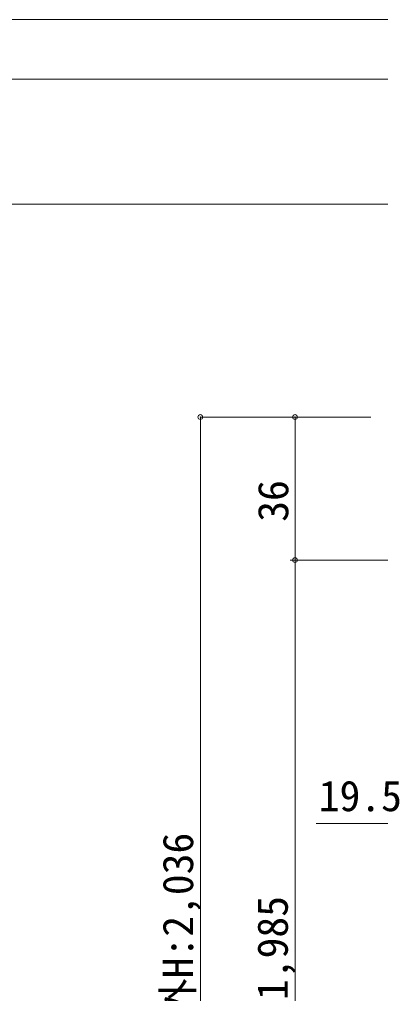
# Model space of a CAD drawing. Units: millimetres on the paper, enlarged 10 times, with parts at other scales. Extents: x -2000 to 2000, y -1385 to 1385.
# Drawn here: x -1332 to -1028, y 568 to 1385 of the extents above; entities that cross this region are included whole.
import ezdxf
from ezdxf.enums import TextEntityAlignment as Align

# ---------------------------------------------------------------- set-up
doc = ezdxf.new("R2010")
doc.units = ezdxf.units.MM
doc.header["$LTSCALE"] = 10
doc.header["$PDMODE"] = 32
doc.header["$PDSIZE"] = 4
for name, color, linetype, lineweight in [('1-0_H-SYM', 7, 'Continuous', 20), ('1-1_0', 7, 'Continuous', 20), ('2-0_18', 7, 'Continuous', 18)]:
    doc.layers.add(name, color=color, linetype=linetype, lineweight=lineweight)
doc.styles.add('ＭＳ ゴシック', font='')
doc.styles.get('ＭＳ ゴシック').set_extended_font_data('MS Gothic')

msp = doc.modelspace()

# ---------------------------------------------------------------- linework, layer by layer
at = {"layer": '1-0_H-SYM'}
for p, q in [((-1950, 1335), (380, 1335)), ((-1950, 1335), (380, 1335)), ((-1950, 1230), (380, 1230)), ((-1950, 1230), (380, 1230))]:
    msp.add_line(p, q, dxfattribs=at)
at = {"layer": '1-1_0'}
for p, q in [((-1950, 1335), (380, 1335)), ((-1950, 1230), (380, 1230))]:
    msp.add_line(p, q, dxfattribs=at)
msp.add_lwpolyline([(2000, -1385), (2000, 1385), (-2000, 1385), (-2000, -1385)], dxfattribs=at)
at = {"layer": '2-0_18', "color": 4, "lineweight": 9}
for p, q in [((-1179.75, 1051.34), (-1179.75, 67.52)), ((-1036.61, 1051.34), (-1179.75, 1051.34)), ((-1041.63, 1051.34), (-1104.4, 1051.34)), ((-1100.23, 931.34), (-1100.23, 1051.34)), ((-988.33, 931.34), (-1104.4, 931.34))]:
    msp.add_line(p, q, dxfattribs=at)
for points in [[(-988.33, 931.34), (-1100.23, 931.34), (-1100.23, 107.48)], [(-906.67, 710.33), (-971.67, 710.33), (-1082.34, 710.33)]]:
    msp.add_lwpolyline(points, dxfattribs=at)
at = {"layer": '2-0_18', "color": 4}
for p in [(-1179.75, 1051.34), (-1100.23, 1051.34), (-1100.23, 931.34)]:
    msp.add_point(p, dxfattribs=at)

# ---------------------------------------------------------------- texts
at = {"layer": '2-0_18', "style": 'ＭＳ ゴシック'}
for s, p in [('36', (-1098.15, 963.45)), ('枠外H:2,036', (-1178.08, 510.27)), ('枠内IH:1,985', (-1098.57, 439.7))]:
    msp.add_text(s, height=25.66, rotation=90, dxfattribs=at).set_placement(p, align=Align.BOTTOM_LEFT)
msp.add_text('19.5', height=25.66, dxfattribs=at).set_placement((-1080.26, 712.84), align=Align.BOTTOM_LEFT)

doc.saveas('drawing.dxf')
